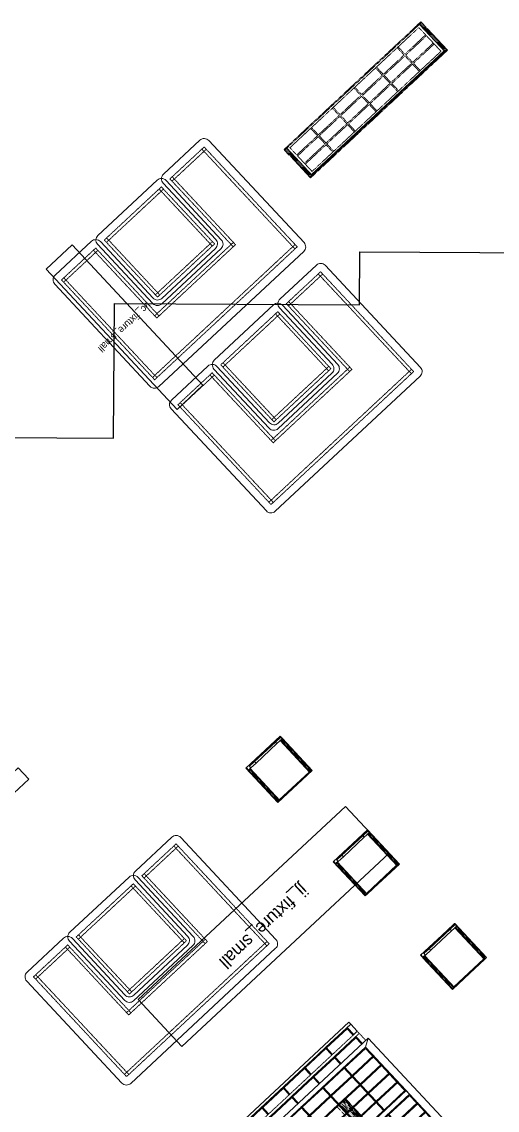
# Model space of a CAD drawing. Header units: metres. Extents: x 4375 to 17286, y -2356 to 13920.
# Drawn here: x 9951 to 12998, y 6940 to 13920 of the extents above; entities that cross this region are included whole.
import ezdxf
from ezdxf.enums import TextEntityAlignment as Align

# ---------------------------------------------------------------- set-up
doc = ezdxf.new("R2010")
doc.units = ezdxf.units.M
doc.linetypes.add('a_p6_plan_L18$0$HIDDEN', pattern=[0.375, 0.25, -0.125])
doc.linetypes.add('ACAD_ISO03W100', pattern=[30, 12, -18])
for name, color, linetype in [('FixtureLabels', 2, 'Continuous'), ('Fixtures', 3, 'Continuous'), ('FloorPlan', 1, 'Continuous')]:
    doc.layers.add(name, color=color, linetype=linetype)
for name, color, linetype, lineweight in [('I-LK DIM', 252, 'Continuous', 5), ('I-LK FF&E', 1, 'Continuous', 9), ('I-LK PARTITION', 21, 'Continuous', 25), ('LN-ELEVATION-1', 81, 'Continuous', 13), ('LN-ELEVATION-2', 103, 'Continuous', 20), ('LN-ELEVATION-3', 125, 'a_p6_plan_L18$0$HIDDEN', 18), ('LN-ELEVATION-4', 145, 'Continuous', 13), ('LN-ELEVATION-5', 167, 'Continuous', 5), ('LN-HATCH', 251, 'Continuous', 0)]:
    doc.layers.add(name, color=color, linetype=linetype, lineweight=lineweight)
pattern_1 = [(45, (7858054.0837, 3504049.203), (-4.4901280605, 4.4901280605), [])]

# ---------------------------------------------------------------- blocks, each defined once
blk = doc.blocks.new('12mm vc plan')
at = {"layer": 'LN-HATCH', "ltscale": 0.5}
h = blk.add_hatch(dxfattribs=at)
h.set_pattern_fill('ANSI31', color=256, scale=2)
h.set_pattern_definition([(45, (3760859.753, 1795248.936), (-4.490128061, 4.490128061), [])])
h.paths.add_polyline_path([(-1200, 250), (-1200, 60), (-1194, 60), (-1194, 50), (-1200, 50), (-1200, 6), (-1182, 6), (-1182, 250)])
h = blk.add_hatch(dxfattribs=at)
h.set_pattern_fill('ANSI31', color=256, scale=2)
h.set_pattern_definition(pattern_1)
h.paths.add_polyline_path([(0, 250), (0, 60), (-6, 60), (-6, 50), (0, 50), (0, 6), (-18, 6), (-18, 250)])
h = blk.add_hatch(dxfattribs=at)
h.set_pattern_fill('ANSI31', color=256, scale=2)
h.set_pattern_definition([(45, (7858047.0837, 3504049.203), (-4.4901280605, 4.4901280605), [])])
h.paths.add_polyline_path([(-1165, 6), (-1165, 0), (-1200, 0), (-1200, 6)])
h = blk.add_hatch(dxfattribs=at)
h.set_pattern_fill('ANSI31', color=256, scale=2)
h.set_pattern_definition(pattern_1)
h.paths.add_polyline_path([(-28, 6), (-28, 0), (0, 0), (0, 6)])
at = {"layer": 'LN-ELEVATION-1', "ltscale": 0.5}
for points in [[(-1200, 250), (-1200, 60), (-1194, 60), (-1194, 50), (-1200, 50), (-1200, 6), (-1182, 6), (-1182, 250)], [(-18, 238), (-1182, 238), (-1182, 244), (-18, 244)], [(0, 250), (0, 60), (-6, 60), (-6, 50), (0, 50), (0, 6), (-18, 6), (-18, 250)], [(-1165, 6), (-1165, 0), (-1200, 0), (-1200, 6)], [(-35, 6), (-35, 0), (0, 0), (0, 6)]]:
    blk.add_lwpolyline(points, close=True, dxfattribs=at)
at = {"layer": 'LN-ELEVATION-3', "ltscale": 0.5}
for p, q in [((-1182, 250), (-18, 250)), ((-1165, 6), (-35, 6)), ((-35, 0), (-1165, 0))]:
    blk.add_line(p, q, dxfattribs=at)
for points in [[(-1165, 226), (-35, 226), (-35, 18), (-1165, 18)], [(-1165, 226), (-983.3, 226), (-983.3, 162), (-1165, 162)], [(-975.3, 226), (-793.7, 226), (-793.7, 162), (-975.3, 162)], [(-785.7, 226), (-604, 226), (-604, 162), (-785.7, 162)], [(-596, 226), (-414.3, 226), (-414.3, 162), (-596, 162)], [(-406.3, 226), (-224.7, 226), (-224.7, 162), (-406.3, 162)], [(-216.7, 226), (-35, 226), (-35, 162), (-216.7, 162)], [(-1165, 90), (-983.3, 90), (-983.3, 154), (-1165, 154)], [(-975.3, 154), (-793.7, 154), (-793.7, 90), (-975.3, 90)], [(-785.7, 154), (-604, 154), (-604, 90), (-785.7, 90)], [(-596, 154), (-414.3, 154), (-414.3, 90), (-596, 90)], [(-406.3, 154), (-224.7, 154), (-224.7, 90), (-406.3, 90)], [(-216.7, 154), (-35, 154), (-35, 90), (-216.7, 90)], [(-1165, 82), (-983.3, 82), (-983.3, 18), (-1165, 18)], [(-975.3, 82), (-793.7, 82), (-793.7, 18), (-975.3, 18)], [(-785.7, 82), (-604, 82), (-604, 18), (-785.7, 18)], [(-596, 82), (-414.3, 82), (-414.3, 18), (-596, 18)], [(-406.3, 82), (-224.7, 82), (-224.7, 18), (-406.3, 18)], [(-216.7, 82), (-35, 82), (-35, 18), (-216.7, 18)]]:
    blk.add_lwpolyline(points, close=True, dxfattribs=at)
blk = doc.blocks.new('VC_FIXTURE_LARGE_1')
at = {"layer": 'I-LK FF&E', "xscale": -1}
blk.add_blockref('12MM VC PLAN', (0, 0), dxfattribs=at)
blk = doc.blocks.new('nesting tables')
at = {"layer": 'LN-ELEVATION-1'}
blk.add_lwpolyline([(315, 487.5), (635, 487.5, -0.414214), (675, 447.5), (675, -447.5, -0.414214), (635, -487.5), (-635, -487.5, -0.414214), (-675, -447.5), (-675, 447.5, -0.414214), (-635, 487.5), (-315, 487.5, -0.414214), (-275, 447.5), (-275, -47.5, 0.414214), (-235, -87.5), (235, -87.5, 0.414214), (275, -47.5), (275, 447.5, -0.414214)], format="xyb", close=True, dxfattribs=at)
at = {"layer": 'LN-ELEVATION-2', "color": 0, "linetype": 'ByBlock', "lineweight": -2}
blk.add_lwpolyline([(-300, 447.5), (-300, -72.5, 0.414214), (-260, -112.5), (260, -112.5, 0.414214), (300, -72.5), (300, 447.5, 0.414214), (260, 487.5), (-260, 487.5, 0.414214)], format="xyb", close=True, dxfattribs=at)
at = {"layer": 'LN-ELEVATION-3'}
for points in [[(325, 437.5), (625, 437.5), (625, -437.5), (-625, -437.5), (-625, 437.5), (-325, 437.5), (-325, -137.5), (325, -137.5)], [(-605, 417.5), (-605, 437.5), (-625, 437.5), (-625, 417.5)], [(-325, 437.5), (-325, 417.5), (-345, 417.5), (-345, 437.5)], [(-250, 437.5), (-250, -62.5), (250, -62.5), (250, 437.5)], [(-230, 417.5), (-230, 437.5), (-250, 437.5), (-250, 417.5)], [(230, 417.5), (230, 437.5), (250, 437.5), (250, 417.5)], [(345, 417.5), (345, 437.5), (325, 437.5), (325, 417.5)], [(605, 417.5), (605, 437.5), (625, 437.5), (625, 417.5)], [(345, 417.5), (605, 417.5), (605, -417.5), (-605, -417.5), (-605, 417.5), (-345, 417.5), (-345, -157.5), (345, -157.5)], [(-230, 417.5), (-230, -42.5), (230, -42.5), (230, 417.5)], [(-230, -42.5), (-230, -62.5), (-250, -62.5), (-250, -42.5)], [(230, -42.5), (230, -62.5), (250, -62.5), (250, -42.5)], [(-325, -137.5), (-325, -157.5), (-345, -157.5), (-345, -137.5)], [(325, -137.5), (325, -157.5), (345, -157.5), (345, -137.5)], [(-605, -417.5), (-605, -437.5), (-625, -437.5), (-625, -417.5)], [(605, -417.5), (605, -437.5), (625, -437.5), (625, -417.5)]]:
    blk.add_lwpolyline(points, close=True, dxfattribs=at)
blk = doc.blocks.new('SOFA_1')
at = {"layer": 'I-LK FF&E', "rotation": 180}
blk.add_blockref('NESTING TABLES', (675, 487.5), dxfattribs=at)
blk = doc.blocks.new('SOFA_2')
at = {"layer": 'I-LK FF&E', "rotation": 180}
blk.add_blockref('NESTING TABLES', (675, 487.5), dxfattribs=at)
blk = doc.blocks.new('roc_clinic')
at = {"layer": 'I-LK PARTITION'}
blk.add_lwpolyline([(2500, 1600), (0, 1600), (0, 1700), (2500, 1700)], close=True, dxfattribs=at)
blk = doc.blocks.new('ROC_CLINIC_1')
blk.add_blockref('ROC_clinic', (3.6, 1.8))
blk = doc.blocks.new('SOFA_5')
at = {"layer": 'I-LK FF&E', "rotation": 180}
blk.add_blockref('NESTING TABLES', (675, 487.5), dxfattribs=at)
blk = doc.blocks.new('mirror unit see thru')
at = {"layer": 'LN-HATCH', "ltscale": 0.5}
h = blk.add_hatch(dxfattribs=at)
h.set_pattern_fill('ANSI31', color=256, scale=2)
h.set_pattern_definition([(45, (4060070.797, 1708569.446), (-4.4901280605, 4.4901280605), [])])
h.paths.add_polyline_path([(-150, 0), (-132, 0), (-132, -279), (-150, -279)])
h.paths.add_polyline_path([(-132, -6), (132, -6), (132, 0), (-132, 0)])
h.paths.add_polyline_path([(150, 0), (132, 0), (132, -279), (150, -279)])
at = {"layer": 'Defpoints'}
blk.add_lwpolyline([(150, -300), (-150, -300), (-150, 0), (150, 0)], close=True, dxfattribs=at)
at = {"layer": 'LN-ELEVATION-1'}
for points in [[(-150, 0), (-132, 0), (-132, -279), (-150, -279)], [(-132, -6), (132, -6), (132, 0), (-132, 0)], [(150, 0), (132, 0), (132, -279), (150, -279)], [(-103, -293), (-103, -279), (-148, -279), (-148, -300), (-139, -300), (-139, -298.5), (-146.5, -298.5), (-146.5, -293)], [(80, -293), (80, -279), (125, -279), (125, -300), (116, -300), (116, -298.5), (123.5, -298.5), (123.5, -293)], [(142, -300), (142, -298.5), (146.5, -298.5), (146.5, -280.5), (125, -280.5), (125, -279), (148, -279), (148, -300)]]:
    blk.add_lwpolyline(points, close=True, dxfattribs=at)
at = {"layer": 'LN-ELEVATION-2'}
blk.add_lwpolyline([(-103, -293), (80, -293), (80, -279), (-103, -279)], close=True, dxfattribs=at)
at = {"layer": 'LN-ELEVATION-2', "color": 4, "lineweight": 0}
blk.add_lwpolyline([(-146.5, -293), (123.5, -293), (123.5, -298.5), (-146.5, -298.5)], close=True, dxfattribs=at)
at = {"layer": 'LN-ELEVATION-4', "ltscale": 0.5}
blk.add_line((116, -300), (-139, -300), dxfattribs=at)
blk = doc.blocks.new('MIRROR_1')
at = {"layer": 'I-LK FF&E'}
blk.add_blockref('MIRROR UNIT SEE THRU', (150, 300), dxfattribs=at)
blk = doc.blocks.new('MIRROR_3')
at = {"layer": 'I-LK FF&E'}
blk.add_blockref('MIRROR UNIT SEE THRU', (150, 300), dxfattribs=at)
blk = doc.blocks.new('euro mirror')
at = {"layer": 'LN-ELEVATION-4', "linetype": 'ACAD_ISO03W100', "ltscale": 0.1}
blk.add_lwpolyline([(0, 47.3), (0, -41.5), (-20, -41.5), (-20, 47.3)], close=True, dxfattribs=at)
at = {"layer": 'LN-ELEVATION-5', "linetype": 'ACAD_ISO03W100', "ltscale": 0.1}
for p, q in [((-159.9, 246.9), (-159.9, 47.3)), ((-159.7, 246.9), (-159.7, 47.3)), ((-159.4, 246.9), (-159.4, 47.3)), ((-159, 246.9), (-159, 47.3)), ((-158.5, 246.9), (-158.5, 47.3)), ((-157.9, 246.9), (-157.9, 47.3)), ((-157.1, 246.9), (-157.1, 47.3)), ((-156.1, 246.9), (-156.1, 47.3)), ((-154.1, 246.9), (-154.1, 47.3)), ((-151.1, 246.9), (-151.1, 47.3)), ((-146.1, 246.9), (-146.1, 47.3)), ((-141.1, 246.9), (-141.1, 47.3)), ((-135.1, 246.9), (-135.1, 47.3)), ((-128.1, 246.9), (-128.1, 47.3)), ((-120.1, 246.9), (-120.1, 47.3)), ((-111.1, 246.9), (-111.1, 47.3)), ((-102.1, 246.9), (-102.1, 47.3)), ((-85, 246.9), (-85, 47.3)), ((65, 246.9), (65, 47.3)), ((82.1, 246.9), (82.1, 47.3)), ((91.1, 246.9), (91.1, 47.3)), ((100.1, 246.9), (100.1, 47.3)), ((108.1, 246.9), (108.1, 47.3)), ((115.1, 246.9), (115.1, 47.3)), ((121.1, 246.9), (121.1, 47.3)), ((126.1, 246.9), (126.1, 47.3)), ((131.1, 246.9), (131.1, 47.3)), ((134.1, 246.9), (134.1, 47.3)), ((136.1, 246.9), (136.1, 47.3)), ((137.1, 246.9), (137.1, 47.3)), ((137.9, 246.9), (137.9, 47.3)), ((138.5, 246.9), (138.5, 47.3)), ((139, 246.9), (139, 47.3)), ((139.4, 246.9), (139.4, 47.3)), ((139.7, 246.9), (139.7, 47.3)), ((139.9, 246.9), (139.9, 47.3)), ((-159.9, -41.5), (-159.9, -241.1)), ((-159.7, -41.5), (-159.7, -241.1)), ((-159.4, -41.5), (-159.4, -241.1)), ((-159, -41.5), (-159, -241.1)), ((-158.5, -41.5), (-158.5, -241.1)), ((-157.9, -41.5), (-157.9, -241.1)), ((-157.1, -41.5), (-157.1, -241.1)), ((-156.1, -41.5), (-156.1, -241.1)), ((-154.1, -41.5), (-154.1, -241.1)), ((-151.1, -41.5), (-151.1, -241.1)), ((-146.1, -41.5), (-146.1, -241.1)), ((-141.1, -41.5), (-141.1, -241.1)), ((-135.1, -41.5), (-135.1, -241.1)), ((-128.1, -41.5), (-128.1, -241.1)), ((-120.1, -41.5), (-120.1, -241.1)), ((-111.1, -41.5), (-111.1, -241.1)), ((-102.1, -41.5), (-102.1, -241.1)), ((-85, -41.5), (-85, -241.1)), ((65, -41.5), (65, -241.1)), ((82.1, -41.5), (82.1, -241.1)), ((91.1, -41.5), (91.1, -241.1)), ((100.1, -41.5), (100.1, -241.1)), ((108.1, -41.5), (108.1, -241.1)), ((115.1, -41.5), (115.1, -241.1)), ((121.1, -41.5), (121.1, -241.1)), ((126.1, -41.5), (126.1, -241.1)), ((131.1, -41.5), (131.1, -241.1)), ((134.1, -41.5), (134.1, -241.1)), ((136.1, -41.5), (136.1, -241.1)), ((137.1, -41.5), (137.1, -241.1)), ((137.9, -41.5), (137.9, -241.1)), ((138.5, -41.5), (138.5, -241.1)), ((139, -41.5), (139, -241.1)), ((139.4, -41.5), (139.4, -241.1)), ((139.7, -41.5), (139.7, -241.1)), ((139.9, -41.5), (139.9, -241.1))]:
    blk.add_line(p, q, dxfattribs=at)
for points in [[(140, 73), (140, 246.9), (-160, 246.9), (-160, 73)], [(140, -67.1), (140, -241.1), (-160, -241.1), (-160, -67.1)]]:
    blk.add_lwpolyline(points, dxfattribs=at)
for points in [[(140, 73), (140, 47.3), (-160, 47.3), (-160, 73)], [(140, -41.5), (140, -67.1), (-160, -67.1), (-160, -41.5)]]:
    blk.add_lwpolyline(points, close=True, dxfattribs=at)
blk = doc.blocks.new('eurocenter 1040')
at = {"layer": 'LN-ELEVATION-1'}
for points in [[(-470, -327.4), (470, -327.4), (470, 467.6), (-470, 467.6)], [(-470, 85.1), (470, 85.1), (470, 467.6), (-470, 467.6)], [(-283.2, 85.1), (-277.2, 85.1), (-277.2, 467.6), (-283.2, 467.6)], [(-96.4, 85.1), (-90.4, 85.1), (-90.4, 467.6), (-96.4, 467.6)], [(90.4, 85.1), (96.4, 85.1), (96.4, 467.6), (90.4, 467.6)], [(277.2, 85.1), (283.2, 85.1), (283.2, 467.6), (277.2, 467.6)], [(-470, 386.6), (-283.2, 386.6), (-283.2, 392.6), (-470, 392.6)], [(-277.2, 386.6), (-96.4, 386.6), (-96.4, 392.6), (-277.2, 392.6)], [(-90.4, 386.6), (90.4, 386.6), (90.4, 392.6), (-90.4, 392.6)], [(96.4, 386.6), (277.2, 386.6), (277.2, 392.6), (96.4, 392.6)], [(283.2, 386.6), (470, 386.6), (470, 392.6), (283.2, 392.6)], [(-470, 311.2), (-283.2, 311.2), (-283.2, 317.2), (-470, 317.2)], [(-277.2, 311.2), (-96.4, 311.2), (-96.4, 317.2), (-277.2, 317.2)], [(-90.4, 311.2), (90.4, 311.2), (90.4, 317.2), (-90.4, 317.2)], [(96.4, 311.2), (277.2, 311.2), (277.2, 317.2), (96.4, 317.2)], [(283.2, 311.2), (470, 311.2), (470, 317.2), (283.2, 317.2)], [(-470, 235.8), (-283.2, 235.8), (-283.2, 241.8), (-470, 241.8)], [(-277.2, 235.8), (-96.4, 235.8), (-96.4, 241.8), (-277.2, 241.8)], [(-90.4, 235.8), (90.4, 235.8), (90.4, 241.8), (-90.4, 241.8)], [(96.4, 235.8), (277.2, 235.8), (277.2, 241.8), (96.4, 241.8)], [(283.2, 235.8), (470, 235.8), (470, 241.8), (283.2, 241.8)], [(-470, 160.4), (-283.2, 160.4), (-283.2, 166.4), (-470, 166.4)], [(-277.2, 160.4), (-96.4, 160.4), (-96.4, 166.4), (-277.2, 166.4)], [(-90.4, 160.4), (90.4, 160.4), (90.4, 166.4), (-90.4, 166.4)], [(96.4, 160.4), (277.2, 160.4), (277.2, 166.4), (96.4, 166.4)], [(283.2, 160.4), (470, 160.4), (470, 166.4), (283.2, 166.4)], [(-470, 85.1), (470, 85.1), (470, 55.1), (-470, 55.1)], [(-470, 55.1), (470, 55.1), (470, -327.4), (-470, -327.4)], [(-283.2, 55.1), (-277.2, 55.1), (-277.2, -327.4), (-283.2, -327.4)], [(-96.4, 55.1), (-90.4, 55.1), (-90.4, -327.4), (-96.4, -327.4)], [(90.4, 55.1), (96.4, 55.1), (96.4, -327.4), (90.4, -327.4)], [(277.2, 55.1), (283.2, 55.1), (283.2, -327.4), (277.2, -327.4)], [(-470, -20.3), (-283.2, -20.3), (-283.2, -26.3), (-470, -26.3)], [(-277.2, -20.3), (-96.4, -20.3), (-96.4, -26.3), (-277.2, -26.3)], [(-90.4, -20.3), (90.4, -20.3), (90.4, -26.3), (-90.4, -26.3)], [(96.4, -20.3), (277.2, -20.3), (277.2, -26.3), (96.4, -26.3)], [(283.2, -20.3), (470, -20.3), (470, -26.3), (283.2, -26.3)], [(-470, -95.7), (-283.2, -95.7), (-283.2, -101.7), (-470, -101.7)], [(-277.2, -95.7), (-96.4, -95.7), (-96.4, -101.7), (-277.2, -101.7)], [(-90.4, -95.7), (90.4, -95.7), (90.4, -101.7), (-90.4, -101.7)], [(96.4, -95.7), (277.2, -95.7), (277.2, -101.7), (96.4, -101.7)], [(283.2, -95.7), (470, -95.7), (470, -101.7), (283.2, -101.7)], [(-470, -171.1), (-283.2, -171.1), (-283.2, -177.1), (-470, -177.1)], [(-277.2, -171.1), (-96.4, -171.1), (-96.4, -177.1), (-277.2, -177.1)], [(-90.4, -171.1), (90.4, -171.1), (90.4, -177.1), (-90.4, -177.1)], [(96.4, -171.1), (277.2, -171.1), (277.2, -177.1), (96.4, -177.1)], [(283.2, -171.1), (470, -171.1), (470, -177.1), (283.2, -177.1)], [(-470, -246.4), (-283.2, -246.4), (-283.2, -252.4), (-470, -252.4)], [(-277.2, -246.4), (-96.4, -246.4), (-96.4, -252.4), (-277.2, -252.4)], [(-90.4, -246.4), (90.4, -246.4), (90.4, -252.4), (-90.4, -252.4)], [(96.4, -246.4), (277.2, -246.4), (277.2, -252.4), (96.4, -252.4)], [(283.2, -246.4), (470, -246.4), (470, -252.4), (283.2, -252.4)]]:
    blk.add_lwpolyline(points, close=True, dxfattribs=at)
for points in [[(-283.2, 461.6), (-464, 461.6), (-464, 317.2)], [(-96.4, 461.6), (-277.2, 461.6)], [(90.4, 461.6), (-90.4, 461.6)], [(277.2, 461.6), (96.4, 461.6)], [(464, 317.2), (464, 461.6), (283.2, 461.6)], [(-464, 311.2), (-464, 241.8)], [(464, 241.8), (464, 311.2)], [(-464, 235.8), (-464, 166.4)], [(464, 166.4), (464, 235.8)], [(-464, 160.4), (-464, 91.1), (-283.2, 91.1)], [(283.2, 91.1), (464, 91.1), (464, 160.4)], [(-277.2, 91.1), (-96.4, 91.1)], [(-90.4, 91.1), (90.4, 91.1)], [(96.4, 91.1), (277.2, 91.1)], [(-464, -20.3), (-464, 49.1), (-283.2, 49.1)], [(-277.2, 49.1), (-96.4, 49.1)], [(-90.4, 49.1), (90.4, 49.1)], [(96.4, 49.1), (277.2, 49.1)], [(283.2, 49.1), (464, 49.1), (464, -20.3)], [(-464, -95.7), (-464, -26.3)], [(464, -26.3), (464, -95.7)], [(-464, -171.1), (-464, -101.7)], [(464, -101.7), (464, -171.1)], [(-283.2, -321.4), (-464, -321.4), (-464, -177.1)], [(464, -177.1), (464, -321.4), (283.2, -321.4)], [(-96.4, -321.4), (-277.2, -321.4)], [(90.4, -321.4), (-90.4, -321.4)], [(277.2, -321.4), (96.4, -321.4)]]:
    blk.add_lwpolyline(points, dxfattribs=at)
at = {"layer": 'LN-ELEVATION-2'}
blk.add_lwpolyline([(-520, -357.4), (520, -357.4), (520, 497.6), (-520, 497.6)], close=True, dxfattribs=at)
for points in [[(-470, 467.6), (-520, 497.6)], [(470, 467.6), (520, 497.6)], [(-470, -327.4), (-520, -357.4)], [(470, -327.4), (520, -357.4)]]:
    blk.add_lwpolyline(points, dxfattribs=at)
at = {"layer": 'LN-ELEVATION-3'}
for points in [[(-500, 559.6), (500, 559.6), (500, 577.6), (-500, 577.6)], [(-500, 497.6), (-470, 497.6), (-470, 559.6), (-500, 559.6)], [(470, 497.6), (500, 497.6), (500, 559.6), (470, 559.6)], [(-500, -357.4), (-470, -357.4), (-470, -419.4), (-500, -419.4)], [(470, -357.4), (500, -357.4), (500, -419.4), (470, -419.4)], [(-500, -419.4), (500, -419.4), (500, -437.4), (-500, -437.4)]]:
    blk.add_lwpolyline(points, close=True, dxfattribs=at)
at = {"layer": 'LN-ELEVATION-4'}
for points in [[(-500, 639.6), (500, 639.6), (500, 657.6), (-500, 657.6)], [(-500, 577.6), (-470, 577.6), (-470, 639.6), (-500, 639.6)], [(470, 577.6), (500, 577.6), (500, 639.6), (470, 639.6)], [(-470, 497.6), (-464, 497.6), (-464, 559.6), (-470, 559.6)], [(-464, 553.6), (-283.2, 553.6), (-283.2, 559.6), (-464, 559.6)], [(-283.2, 497.6), (-277.2, 497.6), (-277.2, 559.6), (-283.2, 559.6)], [(-277.2, 553.6), (-96.4, 553.6), (-96.4, 559.6), (-277.2, 559.6)], [(-96.4, 497.6), (-90.4, 497.6), (-90.4, 559.6), (-96.4, 559.6)], [(-90.4, 553.6), (90.4, 553.6), (90.4, 559.6), (-90.4, 559.6)], [(90.4, 497.6), (96.4, 497.6), (96.4, 559.6), (90.4, 559.6)], [(96.4, 553.6), (277.2, 553.6), (277.2, 559.6), (96.4, 559.6)], [(277.2, 497.6), (283.2, 497.6), (283.2, 559.6), (277.2, 559.6)], [(283.2, 553.6), (464, 553.6), (464, 559.6), (283.2, 559.6)], [(464, 497.6), (470, 497.6), (470, 559.6), (464, 559.6)], [(-470, -357.4), (-464, -357.4), (-464, -419.4), (-470, -419.4)], [(-464, -413.4), (-283.2, -413.4), (-283.2, -419.4), (-464, -419.4)], [(-283.2, -357.4), (-277.2, -357.4), (-277.2, -419.4), (-283.2, -419.4)], [(-277.2, -413.4), (-96.4, -413.4), (-96.4, -419.4), (-277.2, -419.4)], [(-96.4, -357.4), (-90.4, -357.4), (-90.4, -419.4), (-96.4, -419.4)], [(-90.4, -413.4), (90.4, -413.4), (90.4, -419.4), (-90.4, -419.4)], [(90.4, -357.4), (96.4, -357.4), (96.4, -419.4), (90.4, -419.4)], [(96.4, -413.4), (277.2, -413.4), (277.2, -419.4), (96.4, -419.4)], [(277.2, -357.4), (283.2, -357.4), (283.2, -419.4), (277.2, -419.4)], [(283.2, -413.4), (464, -413.4), (464, -419.4), (283.2, -419.4)], [(464, -357.4), (470, -357.4), (470, -419.4), (464, -419.4)], [(-500, -437.4), (-470, -437.4), (-470, -499.4), (-500, -499.4)], [(470, -437.4), (500, -437.4), (500, -499.4), (470, -499.4)], [(-500, -499.4), (500, -499.4), (500, -517.4), (-500, -517.4)]]:
    blk.add_lwpolyline(points, close=True, dxfattribs=at)
at = {"layer": 'LN-ELEVATION-5'}
for points in [[(-470, 577.6), (-464, 577.6), (-464, 639.6), (-470, 639.6)], [(-464, 633.6), (-283.2, 633.6), (-283.2, 639.6), (-464, 639.6)], [(-283.2, 577.6), (-277.2, 577.6), (-277.2, 639.6), (-283.2, 639.6)], [(-277.2, 633.6), (-96.4, 633.6), (-96.4, 639.6), (-277.2, 639.6)], [(-96.4, 577.6), (-90.4, 577.6), (-90.4, 639.6), (-96.4, 639.6)], [(-90.4, 633.6), (90.4, 633.6), (90.4, 639.6), (-90.4, 639.6)], [(90.4, 577.6), (96.4, 577.6), (96.4, 639.6), (90.4, 639.6)], [(96.4, 633.6), (277.2, 633.6), (277.2, 639.6), (96.4, 639.6)], [(277.2, 577.6), (283.2, 577.6), (283.2, 639.6), (277.2, 639.6)], [(283.2, 633.6), (464, 633.6), (464, 639.6), (283.2, 639.6)], [(464, 577.6), (470, 577.6), (470, 639.6), (464, 639.6)], [(-470, -437.4), (-464, -437.4), (-464, -499.4), (-470, -499.4)], [(-283.2, -437.4), (-277.2, -437.4), (-277.2, -499.4), (-283.2, -499.4)], [(-96.4, -437.4), (-90.4, -437.4), (-90.4, -499.4), (-96.4, -499.4)], [(90.4, -437.4), (96.4, -437.4), (96.4, -499.4), (90.4, -499.4)], [(277.2, -437.4), (283.2, -437.4), (283.2, -499.4), (277.2, -499.4)], [(464, -437.4), (470, -437.4), (470, -499.4), (464, -499.4)], [(-464, -493.4), (-283.2, -493.4), (-283.2, -499.4), (-464, -499.4)], [(-277.2, -493.4), (-96.4, -493.4), (-96.4, -499.4), (-277.2, -499.4)], [(-90.4, -493.4), (90.4, -493.4), (90.4, -499.4), (-90.4, -499.4)], [(96.4, -493.4), (277.2, -493.4), (277.2, -499.4), (96.4, -499.4)], [(283.2, -493.4), (464, -493.4), (464, -499.4), (283.2, -499.4)]]:
    blk.add_lwpolyline(points, close=True, dxfattribs=at)
at = {"layer": 'I-LK DIM'}
blk.add_blockref('EURO MIRROR', (10, 67.1), dxfattribs=at)
blk = doc.blocks.new('EURO_CENTRE_1')
at = {"layer": 'I-LK FF&E'}
blk.add_blockref('EUROCENTER 1040', (520, 517.4), dxfattribs=at)
blk = doc.blocks.new('MIRROR_5')
at = {"layer": 'I-LK FF&E'}
blk.add_blockref('MIRROR UNIT SEE THRU', (150, 300), dxfattribs=at)

msp = doc.modelspace()

# ---------------------------------------------------------------- linework, layer by layer
at = {"layer": 'Fixtures'}
for points in [[(10272.9, 12488.9), (10106.8, 12334), (10946.3, 11433.8), (11112.4, 11588.7)], [(12026.5, 8888), (10697.8, 7649), (10977.6, 7348.9), (12306.3, 8588)]]:
    msp.add_lwpolyline(points, close=True, dxfattribs=at)
at = {"layer": 'FloorPlan'}
msp.add_lwpolyline([(7259.4, 11267.9), (10539.3, 11249), (10539.3, 11249), (10544.2, 12112), (10544.2, 12112.1), (10544.3, 12112.2), (10544.3, 12112.3), (10544.3, 12112.4), (10544.4, 12112.4), (10544.4, 12112.5), (10544.5, 12112.6), (10544.5, 12112.7), (10544.6, 12112.7), (10544.7, 12112.8), (10544.8, 12112.8), (10544.8, 12112.8), (10544.8, 12112.8), (10544.9, 12112.9), (10545, 12112.9), (10545, 12112.9), (10545.1, 12113), (10545.2, 12113), (12115.1, 12103.9), (12117.1, 12444.1), (12117.1, 12444.1), (12117.1, 12444.2), (12117.1, 12444.3), (12117.2, 12444.4), (12117.2, 12444.5), (12117.2, 12444.6), (12117.3, 12444.6), (12117.3, 12444.7), (12117.4, 12444.8), (12117.4, 12444.8), (12117.4, 12444.8), (12117.5, 12444.9), (12117.6, 12444.9), (12117.6, 12445), (12117.7, 12445), (12117.8, 12445), (12117.9, 12445.1), (12118, 12445.1), (12118.1, 12445.1), (12118.1, 12445.1), (12887.8, 12440.6), (12887.8, 12440.6), (15350.7, 12426.4)], dxfattribs=at)

# ---------------------------------------------------------------- block references
at = {"rotation": -137}
for name, p in [('VC_FIXTURE_LARGE_1', (12509.4, 13919.9)), ('SOFA_1', (11122.3, 13187.5)), ('SOFA_2', (11868.5, 12387.3)), ('ROC_CLINIC_1', (8838, 10309.3)), ('MIRROR_1', (11606.8, 9338.1)), ('MIRROR_3', (12166.4, 8738)), ('SOFA_5', (10942.4, 8718.6)), ('MIRROR_5', (12726.1, 8137.9)), ('EURO_CENTRE_1', (12061.7, 7518.3))]:
    msp.add_blockref(name, p, dxfattribs=at)

# ---------------------------------------------------------------- texts
at = {"layer": 'FixtureLabels'}
for s, height, p in [('vc_fixture_small', 45.418, (10609.6, 11961.4)), ('jj_fixture_small', 82.06, (11502.1, 8118.5))]:
    msp.add_text(s, height=height, rotation=-137, dxfattribs=at).set_placement(p, align=Align.MIDDLE_CENTER)

doc.saveas('drawing.dxf')
